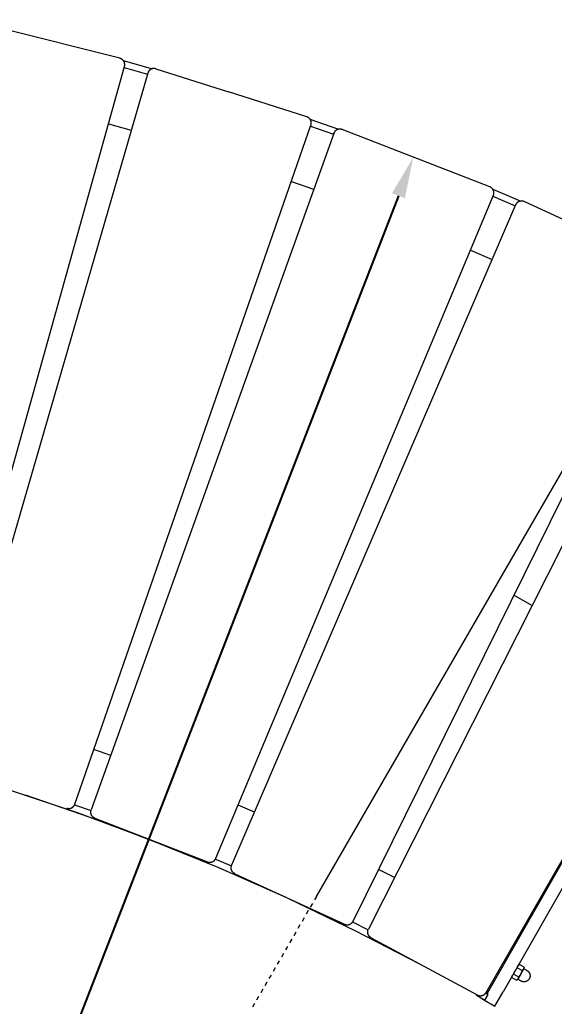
# Model space of a CAD drawing. Header units: inches. Extents: x -6 to 195, y -3 to 126.
# Drawn here: x 60.83 to 73.78, y 47.55 to 71.44 of the extents above; entities that cross this region are included whole.
import ezdxf

# ---------------------------------------------------------------- set-up
doc = ezdxf.new("R2010")
doc.units = ezdxf.units.IN
doc.linetypes.add('HIDDEN', pattern=[1.905, 1.27, -0.635])
for name, color, linetype, lineweight in [('ZANO_R', 7, 'Continuous', 0), ('ZANO_R_przerywana', 250, 'HIDDEN', 0), ('ZANO_W', 1, 'Continuous', 0)]:
    doc.layers.add(name, color=color, linetype=linetype, lineweight=lineweight)
doc.styles.get("Standard").update_dxf_attribs({"font": 'arial.ttf'})
doc.dimstyles.new('amerykanie', dxfattribs={"dimtxt": 50, "dimasz": 50, "dimexe": 0.5, "dimexo": 0.5, "dimgap": 1, "dimtad": 1, "dimdec": 0, "dimzin": 0, "dimlunit": 5, "dimtxsty": 'Standard', "dimcen": 0.09, "dimclrd": 1, "dimclre": 1, "dimclrt": 1, "dimazin": 0, "dimtfac": 1, "dimtdec": 0, "dimtmove": 0, "dimatfit": 3, "dimfxl": 1, "dimtzin": 0, "dimarcsym": 1})

# ---------------------------------------------------------------- blocks, each defined once
blk = doc.blocks.new('*D380')
at = {"layer": 'ZANO_W', "color": 1, "lineweight": -2}
for p, q in [((11.478, 46.56), (14.337, 41.605)), ((73.856, 46.547), (70.995, 41.593))]:
    blk.add_line(p, q, dxfattribs=at)
blk.add_arc((42.655, -7.468), 57.158, 60.9899, 118.985, dxfattribs=at)
at = {"layer": 'ZANO_W', "color": 1}
for points in [[(14.876, 42.676), (15.04, 42.386), (14.087, 42.039)], [(70.293, 42.374), (70.457, 42.664), (71.245, 42.026)]]:
    blk.add_solid(points, dxfattribs=at)
at = {"layer": 'ZANO_W', "color": 1, "insert": (42.668, 51.03), "char_height": 1.625, "attachment_point": 5, "rotation": 359.9875}
blk.add_mtext("60%%d0'", dxfattribs=at)
blk = doc.blocks.new('*D395')
at = {"layer": 'ZANO_W', "color": 1, "lineweight": -2}
blk.add_line((70.002, 67.183), (56.871, 33.363), dxfattribs=at)
at = {"layer": 'ZANO_W', "color": 1}
blk.add_solid([(70.157, 67.123), (69.846, 67.243), (70.364, 68.115)], dxfattribs=at)
at = {"layer": 'ZANO_W', "color": 1, "insert": (57.419, 38.477), "char_height": 1.625, "attachment_point": 5, "rotation": 68.7808}
blk.add_mtext('R76 9/16', dxfattribs=at)

msp = doc.modelspace()

# ---------------------------------------------------------------- linework, layer by layer
at = {"layer": 'ZANO_R'}
for p, q in [((63.25646, 70.50991), (59.53926, 71.44447)), ((63.26165, 70.50851), (63.25646, 70.50991)), ((63.26679, 70.50694), (63.26165, 70.50851)), ((63.27188, 70.50518), (63.26679, 70.50694)), ((63.2769, 70.50326), (63.27188, 70.50518)), ((63.28185, 70.50117), (63.2769, 70.50326)), ((63.28673, 70.4989), (63.28185, 70.50117)), ((63.29153, 70.49648), (63.28673, 70.4989)), ((63.29624, 70.49389), (63.29153, 70.49648)), ((63.30086, 70.49114), (63.29624, 70.49389)), ((63.30539, 70.48823), (63.30086, 70.49114)), ((63.30981, 70.48518), (63.30539, 70.48823)), ((58.68483, 53.54953), (63.36973, 70.3148)), ((63.31413, 70.48197), (63.30981, 70.48518)), ((63.31833, 70.47862), (63.31413, 70.48197)), ((63.32242, 70.47512), (63.31833, 70.47862)), ((63.32639, 70.47149), (63.32242, 70.47512)), ((63.33022, 70.46773), (63.32639, 70.47149)), ((63.33393, 70.46383), (63.33022, 70.46773)), ((63.33751, 70.45981), (63.33393, 70.46383)), ((63.33689, 70.46053), (64.04335, 70.25869)), ((63.33689, 70.46053), (64.04335, 70.25869)), ((63.34094, 70.45568), (63.33751, 70.45981)), ((63.34423, 70.45142), (63.34094, 70.45568)), ((63.34738, 70.44706), (63.34423, 70.45142)), ((63.35037, 70.44259), (63.34738, 70.44706)), ((63.35321, 70.43803), (63.35037, 70.44259)), ((63.35589, 70.43337), (63.35321, 70.43803)), ((63.35841, 70.42862), (63.35589, 70.43337)), ((63.36077, 70.42378), (63.35841, 70.42862)), ((63.36296, 70.41887), (63.36077, 70.42378)), ((63.36272, 70.28969), (63.92553, 70.12891)), ((63.36272, 70.28969), (63.92555, 70.12891)), ((63.36498, 70.41389), (63.36296, 70.41887)), ((63.36683, 70.40884), (63.36498, 70.41389)), ((63.36851, 70.40373), (63.36683, 70.40884)), ((63.37001, 70.39857), (63.36851, 70.40373)), ((63.36973, 70.3148), (63.37079, 70.31879)), ((63.37133, 70.39336), (63.37001, 70.39857)), ((63.37079, 70.31879), (63.37201, 70.32402)), ((63.37248, 70.3881), (63.37133, 70.39336)), ((63.37201, 70.32402), (63.37305, 70.3293)), ((63.37344, 70.38281), (63.37248, 70.3881)), ((63.37305, 70.3293), (63.37392, 70.33461)), ((63.37423, 70.37749), (63.37344, 70.38281)), ((63.37392, 70.33461), (63.3746, 70.33994)), ((63.37483, 70.37215), (63.37423, 70.37749)), ((63.3746, 70.33994), (63.37509, 70.34529)), ((63.37525, 70.36679), (63.37483, 70.37215)), ((63.37509, 70.34529), (63.37541, 70.35066)), ((63.37549, 70.36142), (63.37525, 70.36679)), ((63.37541, 70.35066), (63.37554, 70.35604)), ((63.37554, 70.35604), (63.37549, 70.36142)), ((64.01543, 70.24854), (64.01061, 70.24615)), ((64.02033, 70.25076), (64.01543, 70.24854)), ((64.02529, 70.25282), (64.02033, 70.25076)), ((64.03033, 70.2547), (64.02529, 70.25282)), ((64.03543, 70.25641), (64.03033, 70.2547)), ((64.04058, 70.25794), (64.03543, 70.25641)), ((64.04579, 70.2593), (64.04058, 70.25794)), ((64.05103, 70.26048), (64.04579, 70.2593)), ((64.05632, 70.26148), (64.05103, 70.26048)), ((64.06163, 70.26229), (64.05632, 70.26148)), ((64.06697, 70.26293), (64.06163, 70.26229)), ((64.07233, 70.26338), (64.06697, 70.26293)), ((64.0777, 70.26365), (64.07233, 70.26338)), ((64.08308, 70.26374), (64.0777, 70.26365)), ((64.08845, 70.26364), (64.08308, 70.26374)), ((64.09382, 70.26336), (64.08845, 70.26364)), ((64.09918, 70.2629), (64.09382, 70.26336)), ((64.10452, 70.26225), (64.09918, 70.2629)), ((64.10983, 70.26143), (64.10452, 70.26225)), ((64.11511, 70.26042), (64.10983, 70.26143)), ((64.12036, 70.25923), (64.11511, 70.26042)), ((64.12556, 70.25786), (64.12036, 70.25923)), ((64.13071, 70.25632), (64.12556, 70.25786)), ((64.13071, 70.25632), (65.88609, 69.69737)), ((63.93167, 70.1501), (59.08605, 53.43057)), ((63.93167, 70.1501), (63.93287, 70.15404)), ((63.93459, 70.15914), (63.93287, 70.15404)), ((63.93648, 70.16417), (63.93459, 70.15914)), ((63.93855, 70.16914), (63.93648, 70.16417)), ((63.94078, 70.17403), (63.93855, 70.16914)), ((63.94317, 70.17884), (63.94078, 70.17403)), ((63.94573, 70.18357), (63.94317, 70.17884)), ((63.94845, 70.18821), (63.94573, 70.18357)), ((63.95133, 70.19275), (63.94845, 70.18821)), ((63.95436, 70.1972), (63.95133, 70.19275)), ((63.95754, 70.20153), (63.95436, 70.1972)), ((63.96086, 70.20576), (63.95754, 70.20153)), ((63.96433, 70.20987), (63.96086, 70.20576)), ((63.96794, 70.21386), (63.96433, 70.20987)), ((63.97168, 70.21772), (63.96794, 70.21386)), ((63.97555, 70.22145), (63.97168, 70.21772)), ((63.97954, 70.22505), (63.97555, 70.22145)), ((63.98366, 70.22851), (63.97954, 70.22505)), ((63.98789, 70.23183), (63.98366, 70.22851)), ((63.99223, 70.235), (63.98789, 70.23183)), ((63.99668, 70.23802), (63.99223, 70.235)), ((64.00123, 70.24089), (63.99668, 70.23802)), ((64.00588, 70.2436), (64.00123, 70.24089)), ((64.01061, 70.24615), (64.00588, 70.2436)), ((67.78291, 69.09338), (65.88609, 69.69737)), ((67.788, 69.09166), (67.78291, 69.09338)), ((67.79304, 69.08977), (67.788, 69.09166)), ((67.798, 69.08771), (67.79304, 69.08977)), ((67.8029, 69.08548), (67.798, 69.08771)), ((67.80771, 69.08308), (67.8029, 69.08548)), ((67.81244, 69.08052), (67.80771, 69.08308)), ((67.81708, 69.0778), (67.81244, 69.08052)), ((67.82162, 69.07493), (67.81708, 69.0778)), ((67.82606, 69.0719), (67.82162, 69.07493)), ((67.8304, 69.06872), (67.82606, 69.0719)), ((67.83463, 69.06539), (67.8304, 69.06872)), ((67.83874, 69.06192), (67.83463, 69.06539)), ((67.84272, 69.05832), (67.83874, 69.06192)), ((67.84659, 69.05458), (67.84272, 69.05832)), ((67.85032, 69.05071), (67.84659, 69.05458)), ((62.16987, 52.44862), (67.88388, 68.89163)), ((62.98127, 68.92466), (63.531, 68.76761)), ((67.85392, 69.04671), (67.85032, 69.05071)), ((67.85738, 69.0426), (67.85392, 69.04671)), ((67.8607, 69.03836), (67.85738, 69.0426)), ((67.86024, 69.03908), (68.55261, 68.79396)), ((67.86024, 69.03908), (68.55262, 68.79396)), ((67.86387, 69.03402), (67.8607, 69.03836)), ((67.86689, 69.02957), (67.86387, 69.03402)), ((67.86976, 69.02502), (67.86689, 69.02957)), ((67.87247, 69.02038), (67.86976, 69.02502)), ((67.87502, 69.01565), (67.87247, 69.02038)), ((67.87741, 69.01083), (67.87502, 69.01565)), ((67.87532, 68.86701), (68.42711, 68.67169)), ((67.87532, 68.86701), (68.42711, 68.67169)), ((67.87963, 69.00593), (67.87741, 69.01083)), ((67.88168, 69.00096), (67.87963, 69.00593)), ((67.88356, 68.99592), (67.88168, 69.00096)), ((67.88527, 68.99083), (67.88356, 68.99592)), ((67.88388, 68.89163), (67.88518, 68.89555)), ((67.88518, 68.89555), (67.88673, 68.9007)), ((67.88681, 68.98567), (67.88527, 68.99083)), ((67.88673, 68.9007), (67.88809, 68.9059)), ((67.88816, 68.98047), (67.88681, 68.98567)), ((67.88809, 68.9059), (67.88928, 68.91114)), ((67.88934, 68.97522), (67.88816, 68.98047)), ((67.88928, 68.91114), (67.89029, 68.91642)), ((67.89034, 68.96994), (67.88934, 68.97522)), ((67.89029, 68.91642), (67.89112, 68.92174)), ((67.89116, 68.96462), (67.89034, 68.96994)), ((67.89112, 68.92174), (67.89177, 68.92707)), ((67.8918, 68.95928), (67.89116, 68.96462)), ((67.89177, 68.92707), (67.89223, 68.93243)), ((67.89225, 68.95393), (67.8918, 68.95928)), ((67.89223, 68.93243), (67.89251, 68.9378)), ((67.89252, 68.94856), (67.89225, 68.95393)), ((67.89251, 68.9378), (67.89261, 68.94318)), ((67.89261, 68.94318), (67.89252, 68.94856)), ((68.43455, 68.69245), (62.56296, 52.30504)), ((68.43455, 68.69245), (68.43599, 68.69631)), ((68.43802, 68.70129), (68.43599, 68.69631)), ((68.44022, 68.7062), (68.43802, 68.70129)), ((68.44258, 68.71103), (68.44022, 68.7062)), ((68.44511, 68.71577), (68.44258, 68.71103)), ((68.4478, 68.72043), (68.44511, 68.71577)), ((68.45065, 68.72499), (68.4478, 68.72043)), ((68.45365, 68.72945), (68.45065, 68.72499)), ((68.4568, 68.73381), (68.45365, 68.72945)), ((68.4601, 68.73806), (68.4568, 68.73381)), ((68.46355, 68.74219), (68.4601, 68.73806)), ((68.46713, 68.7462), (68.46355, 68.74219)), ((68.47084, 68.75009), (68.46713, 68.7462)), ((68.47469, 68.75384), (68.47084, 68.75009)), ((68.47866, 68.75747), (68.47469, 68.75384)), ((68.48276, 68.76095), (68.47866, 68.75747)), ((68.48697, 68.7643), (68.48276, 68.76095)), ((68.49129, 68.7675), (68.48697, 68.7643)), ((68.49572, 68.77055), (68.49129, 68.7675)), ((68.50025, 68.77344), (68.49572, 68.77055)), ((68.50488, 68.77618), (68.50025, 68.77344)), ((68.50959, 68.77876), (68.50488, 68.77618)), ((68.5144, 68.78118), (68.50959, 68.77876)), ((68.51928, 68.78343), (68.5144, 68.78118)), ((68.52424, 68.78552), (68.51928, 68.78343)), ((68.52926, 68.78743), (68.52424, 68.78552)), ((68.53435, 68.78917), (68.52926, 68.78743)), ((68.53949, 68.79074), (68.53435, 68.78917)), ((68.54469, 68.79213), (68.53949, 68.79074)), ((68.54993, 68.79334), (68.54469, 68.79213)), ((68.5552, 68.79438), (68.54993, 68.79334)), ((68.56051, 68.79523), (68.5552, 68.79438)), ((68.56585, 68.7959), (68.56051, 68.79523)), ((68.5712, 68.79639), (68.56585, 68.7959)), ((68.57657, 68.79669), (68.5712, 68.79639)), ((68.58195, 68.79681), (68.57657, 68.79669)), ((68.58732, 68.79675), (68.58195, 68.79681)), ((68.5927, 68.7965), (68.58732, 68.79675)), ((68.59806, 68.79607), (68.5927, 68.7965)), ((68.6034, 68.79546), (68.59806, 68.79607)), ((68.60872, 68.79467), (68.6034, 68.79546)), ((68.61401, 68.79369), (68.60872, 68.79467)), ((68.61926, 68.79253), (68.61401, 68.79369)), ((68.62447, 68.7912), (68.61926, 68.79253)), ((68.62963, 68.78969), (68.62447, 68.7912)), ((68.63473, 68.788), (68.62963, 68.78969)), ((68.63978, 68.78614), (68.63473, 68.788)), ((72.21296, 67.3993), (68.63978, 68.78614)), ((67.41009, 67.52821), (67.94904, 67.33742)), ((72.21794, 67.39727), (72.21296, 67.3993)), ((72.22285, 67.39507), (72.21794, 67.39727)), ((72.22767, 67.3927), (72.22285, 67.39507)), ((72.23242, 67.39017), (72.22767, 67.3927)), ((72.23708, 67.38748), (72.23242, 67.39017)), ((72.24164, 67.38463), (72.23708, 67.38748)), ((72.2461, 67.38163), (72.24164, 67.38463)), ((72.25046, 67.37848), (72.2461, 67.38163)), ((65.58006, 51.13403), (72.30125, 67.19168)), ((72.2547, 67.37518), (72.25046, 67.37848)), ((72.25883, 67.37174), (72.2547, 67.37518)), ((72.26284, 67.36816), (72.25883, 67.37174)), ((72.26673, 67.36444), (72.26284, 67.36816)), ((72.27049, 67.3606), (72.26673, 67.36444)), ((72.27411, 67.35662), (72.27049, 67.3606)), ((72.2776, 67.35253), (72.27411, 67.35662)), ((72.28094, 67.34832), (72.2776, 67.35253)), ((72.28414, 67.344), (72.28094, 67.34832)), ((72.28719, 67.33957), (72.28414, 67.344)), ((72.28676, 67.34032), (72.96256, 67.05283)), ((72.28676, 67.34032), (72.96258, 67.05282)), ((72.29009, 67.33504), (72.28719, 67.33957)), ((72.29283, 67.33041), (72.29009, 67.33504)), ((72.29119, 67.16763), (72.82981, 66.93852)), ((72.29121, 67.16762), (72.82983, 66.93851)), ((72.29541, 67.32569), (72.29283, 67.33041)), ((72.29783, 67.32089), (72.29541, 67.32569)), ((72.30008, 67.31601), (72.29783, 67.32089)), ((72.30217, 67.31105), (72.30008, 67.31601)), ((72.30125, 67.19168), (72.30279, 67.19551)), ((72.30408, 67.30602), (72.30217, 67.31105)), ((72.30279, 67.19551), (72.30465, 67.20055)), ((72.30582, 67.30094), (72.30408, 67.30602)), ((72.30465, 67.20055), (72.30633, 67.20566)), ((72.30739, 67.29579), (72.30582, 67.30094)), ((72.30633, 67.20566), (72.30785, 67.21082)), ((72.30878, 67.2906), (72.30739, 67.29579)), ((72.30785, 67.21082), (72.30918, 67.21603)), ((72.30999, 67.28536), (72.30878, 67.2906)), ((72.30918, 67.21603), (72.31034, 67.22128)), ((72.31102, 67.28008), (72.30999, 67.28536)), ((72.31034, 67.22128), (72.31131, 67.22657)), ((72.31187, 67.27477), (72.31102, 67.28008)), ((72.31131, 67.22657), (72.31211, 67.23189)), ((72.31254, 67.26944), (72.31187, 67.27477)), ((72.31211, 67.23189), (72.31272, 67.23723)), ((72.31303, 67.26408), (72.31254, 67.26944)), ((72.31272, 67.23723), (72.31315, 67.24259)), ((72.31334, 67.25871), (72.31303, 67.26408)), ((72.31315, 67.24259), (72.31339, 67.24796)), ((72.31346, 67.25334), (72.31334, 67.25871)), ((72.31339, 67.24796), (72.31346, 67.25334)), ((72.83852, 66.95879), (65.9635, 50.96639)), ((72.83852, 66.95879), (72.8402, 66.96255)), ((72.84253, 66.96739), (72.8402, 66.96255)), ((72.84503, 66.97216), (72.84253, 66.96739)), ((72.84769, 66.97683), (72.84503, 66.97216)), ((72.85051, 66.98141), (72.84769, 66.97683)), ((72.85349, 66.98589), (72.85051, 66.98141)), ((72.85661, 66.99027), (72.85349, 66.98589)), ((72.85988, 66.99453), (72.85661, 66.99027)), ((72.8633, 66.99869), (72.85988, 66.99453)), ((72.86685, 67.00272), (72.8633, 66.99869)), ((72.87055, 67.00663), (72.86685, 67.00272)), ((72.87437, 67.01041), (72.87055, 67.00663)), ((72.87832, 67.01406), (72.87437, 67.01041)), ((72.88239, 67.01757), (72.87832, 67.01406)), ((72.88658, 67.02095), (72.88239, 67.01757)), ((72.89088, 67.02417), (72.88658, 67.02095)), ((72.89529, 67.02725), (72.89088, 67.02417)), ((72.8998, 67.03017), (72.89529, 67.02725)), ((72.90441, 67.03294), (72.8998, 67.03017)), ((72.90911, 67.03555), (72.90441, 67.03294)), ((72.9139, 67.038), (72.90911, 67.03555)), ((72.91877, 67.04029), (72.9139, 67.038)), ((72.92371, 67.0424), (72.91877, 67.04029)), ((72.92873, 67.04435), (72.92371, 67.0424)), ((72.9338, 67.04612), (72.92873, 67.04435)), ((72.93894, 67.04772), (72.9338, 67.04612)), ((72.94412, 67.04914), (72.93894, 67.04772)), ((72.94935, 67.05039), (72.94412, 67.04914)), ((72.95462, 67.05146), (72.94935, 67.05039)), ((72.95993, 67.05234), (72.95462, 67.05146)), ((72.96526, 67.05304), (72.95993, 67.05234)), ((72.97061, 67.05357), (72.96526, 67.05304)), ((72.97598, 67.0539), (72.97061, 67.05357)), ((72.98135, 67.05406), (72.97598, 67.0539)), ((72.98673, 67.05403), (72.98135, 67.05406)), ((72.9921, 67.05382), (72.98673, 67.05403)), ((72.99746, 67.05342), (72.9921, 67.05382)), ((73.00281, 67.05284), (72.99746, 67.05342)), ((73.00813, 67.05208), (73.00281, 67.05284)), ((73.01343, 67.05114), (73.00813, 67.05208)), ((73.01869, 67.05002), (73.01343, 67.05114)), ((73.02391, 67.04872), (73.01869, 67.05002)), ((73.02908, 67.04724), (73.02391, 67.04872)), ((73.03419, 67.04559), (73.02908, 67.04724)), ((73.03925, 67.04376), (73.03419, 67.04559)), ((73.04424, 67.04176), (73.03925, 67.04376)), ((73.04916, 67.03959), (73.04424, 67.04176)), ((76.52961, 65.43416), (73.04916, 67.03959)), ((71.74394, 65.86021), (72.27005, 65.63642)), ((68.01762, 50.21324), (76.90172, 65.5932)), ((68.9023, 49.61081), (76.60488, 65.22147)), ((77.1267, 64.95575), (69.27463, 49.41974)), ((72.12385, 47.88479), (80.77825, 62.98856)), ((72.26168, 48.05546), (80.65575, 62.757)), ((80.92927, 62.60083), (72.5352, 47.89929)), ((73.23592, 57.2575), (72.79965, 57.5095)), ((63.0356, 53.62416), (62.62849, 53.76838)), ((60.5272, 52.81073), (62.24826, 52.23275)), ((60.96302, 52.66995), (62.73785, 52.05745)), ((61.97334, 52.35026), (61.97851, 52.34871)), ((61.97851, 52.34871), (61.98374, 52.34733)), ((61.98374, 52.34733), (61.98901, 52.34614)), ((61.98901, 52.34614), (61.99432, 52.34513)), ((61.99432, 52.34513), (61.99966, 52.3443)), ((61.99966, 52.3443), (62.00503, 52.34366)), ((62.00503, 52.34366), (62.01042, 52.3432)), ((62.01042, 52.3432), (62.01581, 52.34292)), ((62.01581, 52.34292), (62.02122, 52.34283)), ((62.02122, 52.34283), (62.02662, 52.34293)), ((62.02662, 52.34293), (62.03202, 52.34321)), ((62.03202, 52.34321), (62.03741, 52.34368)), ((62.03741, 52.34368), (62.04277, 52.34433)), ((62.04277, 52.34433), (62.04811, 52.34516)), ((62.04811, 52.34516), (62.05342, 52.34618)), ((62.05342, 52.34618), (62.05869, 52.34738)), ((62.05869, 52.34738), (62.06392, 52.34876)), ((62.06392, 52.34876), (62.06909, 52.35032)), ((62.06909, 52.35032), (62.07421, 52.35205)), ((62.07421, 52.35205), (62.07927, 52.35396)), ((62.07927, 52.35396), (62.08426, 52.35605)), ((62.08426, 52.35605), (62.08917, 52.3583)), ((62.08917, 52.3583), (62.09401, 52.36072)), ((62.09401, 52.36072), (62.09875, 52.3633)), ((62.09875, 52.3633), (62.10341, 52.36605)), ((62.10341, 52.36605), (62.10797, 52.36895)), ((62.10797, 52.36895), (62.11243, 52.37201)), ((62.11243, 52.37201), (62.11677, 52.37522)), ((62.11677, 52.37522), (62.12101, 52.37857)), ((62.12101, 52.37857), (62.12513, 52.38207)), ((62.12513, 52.38207), (62.12913, 52.38571)), ((62.12913, 52.38571), (62.133, 52.38949)), ((62.133, 52.38949), (62.13673, 52.39339)), ((62.13673, 52.39339), (62.14034, 52.39742)), ((62.14034, 52.39742), (62.1438, 52.40157)), ((62.1438, 52.40157), (62.14711, 52.40584)), ((62.14711, 52.40584), (62.15028, 52.41022)), ((62.15028, 52.41022), (62.1533, 52.41471)), ((62.1533, 52.41471), (62.15616, 52.41929)), ((62.15616, 52.41929), (62.15886, 52.42398)), ((62.15886, 52.42398), (62.1614, 52.42875)), ((62.1614, 52.42875), (62.16377, 52.4336)), ((62.16201, 52.43002), (62.55831, 52.28962)), ((62.16201, 52.43002), (62.55831, 52.28962)), ((62.16377, 52.4336), (62.16597, 52.43854)), ((62.16597, 52.43854), (62.16801, 52.44355)), ((62.16801, 52.44355), (62.16987, 52.44862)), ((66.51691, 52.25371), (66.11952, 52.42286)), ((62.24826, 52.23275), (63.95066, 51.60194)), ((62.55373, 52.25213), (62.55383, 52.25754)), ((62.55382, 52.24673), (62.55373, 52.25213)), ((62.55409, 52.24132), (62.55382, 52.24673)), ((62.55383, 52.25754), (62.55412, 52.26294)), ((62.55454, 52.23594), (62.55409, 52.24132)), ((62.55412, 52.26294), (62.55459, 52.26833)), ((62.55519, 52.23057), (62.55454, 52.23594)), ((62.55459, 52.26833), (62.55524, 52.27369)), ((62.55601, 52.22522), (62.55519, 52.23057)), ((62.55524, 52.27369), (62.55608, 52.27904)), ((62.55702, 52.21991), (62.55601, 52.22522)), ((62.55608, 52.27904), (62.5571, 52.28435)), ((62.55821, 52.21464), (62.55702, 52.21991)), ((62.5571, 52.28435), (62.55831, 52.28962)), ((62.55958, 52.2094), (62.55821, 52.21464)), ((62.56113, 52.20422), (62.55958, 52.2094)), ((62.56286, 52.1991), (62.56113, 52.20422)), ((62.56476, 52.19404), (62.56286, 52.1991)), ((62.56683, 52.18904), (62.56476, 52.19404)), ((62.56907, 52.18412), (62.56683, 52.18904)), ((62.57149, 52.17928), (62.56907, 52.18412)), ((62.57406, 52.17453), (62.57149, 52.17928)), ((62.5768, 52.16987), (62.57406, 52.17453)), ((62.5797, 52.1653), (62.5768, 52.16987)), ((62.58275, 52.16084), (62.5797, 52.1653)), ((62.58595, 52.15648), (62.58275, 52.16084)), ((62.5893, 52.15223), (62.58595, 52.15648)), ((62.5928, 52.14811), (62.5893, 52.15223)), ((62.59643, 52.1441), (62.5928, 52.14811)), ((62.6002, 52.14023), (62.59643, 52.1441)), ((62.6041, 52.13648), (62.6002, 52.14023)), ((62.60813, 52.13287), (62.6041, 52.13648)), ((62.61228, 52.1294), (62.60813, 52.13287)), ((62.61654, 52.12608), (62.61228, 52.1294)), ((62.62092, 52.1229), (62.61654, 52.12608)), ((62.6254, 52.11988), (62.62092, 52.1229)), ((62.62998, 52.11701), (62.6254, 52.11988)), ((62.63466, 52.1143), (62.62998, 52.11701)), ((62.63943, 52.11175), (62.63466, 52.1143)), ((62.64429, 52.10937), (62.63943, 52.11175)), ((62.64922, 52.10716), (62.64429, 52.10937)), ((62.65423, 52.10512), (62.64922, 52.10716)), ((62.65423, 52.10512), (65.37781, 51.04802)), ((62.73785, 52.05745), (64.49223, 51.38861)), ((63.95066, 51.60194), (65.63278, 50.91888)), ((65.57788, 51.12908), (65.58006, 51.13403)), ((65.37781, 51.04802), (65.38288, 51.04616)), ((65.38288, 51.04616), (65.38801, 51.04446)), ((65.38801, 51.04446), (65.3932, 51.04295)), ((65.3932, 51.04295), (65.39844, 51.04161)), ((65.39844, 51.04161), (65.40372, 51.04045)), ((65.40372, 51.04045), (65.40903, 51.03947)), ((65.40903, 51.03947), (65.41438, 51.03868)), ((65.41438, 51.03868), (65.41975, 51.03807)), ((65.41975, 51.03807), (65.42514, 51.03765)), ((65.42514, 51.03765), (65.43054, 51.03741)), ((65.43054, 51.03741), (65.43594, 51.03736)), ((65.43594, 51.03736), (65.44135, 51.03749)), ((65.44135, 51.03749), (65.44674, 51.03781)), ((65.44674, 51.03781), (65.45213, 51.03831)), ((65.45213, 51.03831), (65.45749, 51.039)), ((65.45749, 51.039), (65.46282, 51.03987)), ((65.46282, 51.03987), (65.46812, 51.04092)), ((65.46812, 51.04092), (65.47339, 51.04216)), ((65.47339, 51.04216), (65.4786, 51.04357)), ((65.4786, 51.04357), (65.48377, 51.04517)), ((65.48377, 51.04517), (65.48888, 51.04693)), ((65.48888, 51.04693), (65.49392, 51.04888)), ((65.49392, 51.04888), (65.49889, 51.05099)), ((65.49889, 51.05099), (65.50379, 51.05328)), ((65.50379, 51.05328), (65.50861, 51.05573)), ((65.50861, 51.05573), (65.51334, 51.05834)), ((65.51334, 51.05834), (65.51798, 51.06112)), ((65.51798, 51.06112), (65.52252, 51.06405)), ((65.52252, 51.06405), (65.52695, 51.06714)), ((65.52695, 51.06714), (65.53128, 51.07038)), ((65.53128, 51.07038), (65.5355, 51.07376)), ((65.5355, 51.07376), (65.53959, 51.07729)), ((65.53959, 51.07729), (65.54356, 51.08096)), ((65.54356, 51.08096), (65.54741, 51.08476)), ((65.54741, 51.08476), (65.55112, 51.08869)), ((65.55112, 51.08869), (65.55469, 51.09274)), ((65.55469, 51.09274), (65.55813, 51.09692)), ((65.55813, 51.09692), (65.56141, 51.10121)), ((65.56141, 51.10121), (65.56455, 51.10561)), ((65.56455, 51.10561), (65.56754, 51.11011)), ((65.56754, 51.11011), (65.57037, 51.11472)), ((65.57037, 51.11472), (65.57304, 51.11942)), ((65.57108, 51.11595), (65.95796, 50.95125)), ((65.57304, 51.11942), (65.57554, 51.12421)), ((65.57554, 51.12421), (65.57788, 51.12908)), ((65.63278, 50.91888), (67.29302, 50.18423)), ((65.64702, 50.91284), (67.24332, 50.20712)), ((65.70855, 51.0578), (65.9387, 50.95953)), ((65.9507, 50.90327), (65.95076, 50.90867)), ((65.95083, 50.89786), (65.9507, 50.90327)), ((65.95076, 50.90867), (65.95101, 50.91407)), ((65.95114, 50.89247), (65.95083, 50.89786)), ((65.95101, 50.91407), (65.95144, 50.91946)), ((65.95144, 50.91946), (65.95206, 50.92483)), ((65.95206, 50.92483), (65.95286, 50.93017)), ((65.95286, 50.93017), (65.95384, 50.93549)), ((65.95384, 50.93549), (65.955, 50.94077)), ((65.955, 50.94077), (65.95635, 50.946)), ((65.95635, 50.946), (65.95787, 50.95119)), ((65.95787, 50.95119), (65.95958, 50.95632)), ((65.95958, 50.95632), (65.96145, 50.96139)), ((65.96145, 50.96139), (65.9635, 50.96639)), ((65.95163, 50.88708), (65.95114, 50.89247)), ((65.95231, 50.88172), (65.95163, 50.88708)), ((65.95317, 50.87639), (65.95231, 50.88172)), ((65.95422, 50.87108), (65.95317, 50.87639)), ((65.95545, 50.86582), (65.95422, 50.87108)), ((65.95685, 50.8606), (65.95545, 50.86582)), ((65.95844, 50.85543), (65.95685, 50.8606)), ((65.9602, 50.85032), (65.95844, 50.85543)), ((65.96214, 50.84528), (65.9602, 50.85032)), ((65.96424, 50.8403), (65.96214, 50.84528)), ((65.96652, 50.8354), (65.96424, 50.8403)), ((65.96897, 50.83058), (65.96652, 50.8354)), ((65.97157, 50.82584), (65.96897, 50.83058)), ((65.97434, 50.8212), (65.97157, 50.82584)), ((65.97727, 50.81666), (65.97434, 50.8212)), ((65.98035, 50.81221), (65.97727, 50.81666)), ((65.98358, 50.80788), (65.98035, 50.81221)), ((65.98696, 50.80366), (65.98358, 50.80788)), ((65.99048, 50.79956), (65.98696, 50.80366)), ((65.99414, 50.79558), (65.99048, 50.79956)), ((65.99794, 50.79174), (65.99414, 50.79558)), ((66.00186, 50.78802), (65.99794, 50.79174)), ((66.00591, 50.78444), (66.00186, 50.78802)), ((66.01008, 50.781), (66.00591, 50.78444)), ((66.01437, 50.77771), (66.01008, 50.781)), ((66.01876, 50.77456), (66.01437, 50.77771)), ((66.02327, 50.77157), (66.01876, 50.77456)), ((66.02787, 50.76873), (66.02327, 50.77157)), ((66.03256, 50.76606), (66.02787, 50.76873)), ((66.03735, 50.76354), (66.03256, 50.76606)), ((66.04222, 50.76119), (66.03735, 50.76354)), ((66.04222, 50.76119), (68.69511, 49.53749)), ((69.90668, 50.67032), (69.52053, 50.86376)), ((67.24334, 50.20715), (67.34179, 50.16174)), ((67.29302, 50.18423), (67.85037, 49.92371)), ((67.34178, 50.16172), (68.94756, 49.38983)), ((67.91974, 49.89078), (68.368, 49.67534)), ((68.69511, 49.53749), (68.70006, 49.53531)), ((68.70006, 49.53531), (68.70508, 49.5333)), ((68.70508, 49.5333), (68.71016, 49.53147)), ((68.71016, 49.53147), (68.71531, 49.52981)), ((68.71531, 49.52981), (68.7205, 49.52832)), ((68.7205, 49.52832), (68.72575, 49.52702)), ((68.72575, 49.52702), (68.73104, 49.5259)), ((68.73104, 49.5259), (68.73636, 49.52496)), ((68.73636, 49.52496), (68.74171, 49.5242)), ((68.74171, 49.5242), (68.74709, 49.52363)), ((68.74709, 49.52363), (68.75248, 49.52324)), ((68.75248, 49.52324), (68.75788, 49.52304)), ((68.75788, 49.52304), (68.76329, 49.52302)), ((68.76329, 49.52302), (68.76869, 49.52319)), ((68.76869, 49.52319), (68.77408, 49.52355)), ((68.77408, 49.52355), (68.77946, 49.52408)), ((68.77946, 49.52408), (68.78482, 49.52481)), ((68.78482, 49.52481), (68.79015, 49.52571)), ((68.79015, 49.52571), (68.79544, 49.5268)), ((68.79544, 49.5268), (68.80069, 49.52807)), ((68.80069, 49.52807), (68.8059, 49.52952)), ((68.8059, 49.52952), (68.81106, 49.53115)), ((68.81106, 49.53115), (68.81615, 49.53295)), ((68.81615, 49.53295), (68.82118, 49.53493)), ((68.82118, 49.53493), (68.82614, 49.53708)), ((68.82614, 49.53708), (68.83102, 49.5394)), ((68.83102, 49.5394), (68.83583, 49.54188)), ((68.83583, 49.54188), (68.84054, 49.54453)), ((68.84054, 49.54453), (68.84516, 49.54733)), ((68.84516, 49.54733), (68.84968, 49.5503)), ((68.84968, 49.5503), (68.85409, 49.55341)), ((68.85409, 49.55341), (68.8584, 49.55668)), ((68.8584, 49.55668), (68.86259, 49.56009)), ((68.86259, 49.56009), (68.86666, 49.56365)), ((68.86666, 49.56365), (68.87061, 49.56734)), ((68.87061, 49.56734), (68.87443, 49.57117)), ((68.87443, 49.57117), (68.87811, 49.57512)), ((68.87811, 49.57512), (68.88166, 49.5792)), ((68.88166, 49.5792), (68.88507, 49.5834)), ((68.88507, 49.5834), (68.88832, 49.58771)), ((68.88832, 49.58771), (68.89143, 49.59213)), ((68.89143, 49.59213), (68.89439, 49.59666)), ((68.89222, 49.59331), (69.2681, 49.40501)), ((68.89439, 49.59666), (68.89719, 49.60128)), ((68.89719, 49.60128), (68.89983, 49.606)), ((68.89983, 49.606), (68.9023, 49.61081)), ((68.94756, 49.38983), (70.52923, 48.56965)), ((69.25771, 49.34673), (69.25773, 49.35213)), ((69.25787, 49.34133), (69.25771, 49.34673)), ((69.25773, 49.35213), (69.25794, 49.35753)), ((69.25822, 49.33593), (69.25787, 49.34133)), ((69.25789, 49.23368), (70.46492, 48.60419)), ((69.25794, 49.35753), (69.25834, 49.36293)), ((69.25875, 49.33055), (69.25822, 49.33593)), ((69.25834, 49.36293), (69.25892, 49.3683)), ((69.25946, 49.32519), (69.25875, 49.33055)), ((69.25892, 49.3683), (69.25968, 49.37365)), ((69.26036, 49.31986), (69.25946, 49.32519)), ((69.25968, 49.37365), (69.26063, 49.37897)), ((69.26144, 49.31457), (69.26036, 49.31986)), ((69.26063, 49.37897), (69.26176, 49.38426)), ((69.2627, 49.30931), (69.26144, 49.31457)), ((69.26176, 49.38426), (69.26307, 49.3895)), ((69.26415, 49.3041), (69.2627, 49.30931)), ((69.26307, 49.3895), (69.26456, 49.3947)), ((69.26577, 49.29895), (69.26415, 49.3041)), ((69.26456, 49.3947), (69.26623, 49.39984)), ((69.26756, 49.29385), (69.26577, 49.29895)), ((69.26623, 49.39984), (69.26807, 49.40492)), ((69.26953, 49.28882), (69.26756, 49.29385)), ((69.26807, 49.40492), (69.27009, 49.40994)), ((69.27167, 49.28385), (69.26953, 49.28882)), ((69.27009, 49.40994), (69.27227, 49.41488)), ((69.27398, 49.27897), (69.27167, 49.28385)), ((69.27227, 49.41488), (69.27463, 49.41974)), ((69.27646, 49.27416), (69.27398, 49.27897)), ((69.2791, 49.26944), (69.27646, 49.27416)), ((69.2819, 49.26482), (69.2791, 49.26944)), ((69.28486, 49.2603), (69.2819, 49.26482)), ((69.28797, 49.25588), (69.28486, 49.2603)), ((69.29123, 49.25157), (69.28797, 49.25588)), ((69.29464, 49.24737), (69.29123, 49.25157)), ((69.29818, 49.24329), (69.29464, 49.24737)), ((69.30187, 49.23934), (69.29818, 49.24329)), ((69.30569, 49.23552), (69.30187, 49.23934)), ((69.30964, 49.23182), (69.30569, 49.23552)), ((69.31371, 49.22827), (69.30964, 49.23182)), ((69.31791, 49.22486), (69.31371, 49.22827)), ((69.32221, 49.2216), (69.31791, 49.22486)), ((69.32663, 49.21848), (69.32221, 49.2216)), ((69.33115, 49.21552), (69.32663, 49.21848)), ((69.33577, 49.21271), (69.33115, 49.21552)), ((69.34049, 49.21007), (69.33577, 49.21271)), ((69.34049, 49.21007), (71.91252, 47.82444)), ((72.88654, 48.50344), (72.88713, 48.50662)), ((72.88713, 48.50662), (72.88783, 48.50977)), ((72.88783, 48.50977), (72.88864, 48.5129)), ((72.88864, 48.5129), (72.88955, 48.516)), ((72.88955, 48.516), (72.89057, 48.51907)), ((72.89057, 48.51907), (72.8917, 48.5221)), ((72.8917, 48.5221), (72.89293, 48.52508)), ((72.89293, 48.52508), (72.89426, 48.52803)), ((72.89713, 48.53306), (72.89898, 48.5357)), ((72.89898, 48.5357), (72.90093, 48.53829)), ((72.90093, 48.53829), (72.90296, 48.5408)), ((72.90296, 48.5408), (72.90508, 48.54324)), ((72.90508, 48.54324), (72.90729, 48.5456)), ((72.9061, 48.54889), (72.93039, 48.56308)), ((72.90729, 48.5456), (72.90957, 48.54789)), ((72.90957, 48.54789), (72.91193, 48.55009)), ((72.91193, 48.55009), (72.91437, 48.55222)), ((72.91437, 48.55222), (72.91688, 48.55426)), ((72.91688, 48.55426), (72.91945, 48.5562)), ((72.91945, 48.5562), (72.9221, 48.55806)), ((72.9221, 48.55806), (72.9248, 48.55983)), ((72.9248, 48.55983), (72.92757, 48.5615)), ((72.92757, 48.5615), (72.93039, 48.56308)), ((73.04272, 48.49894), (72.93039, 48.56308)), ((72.74993, 48.27538), (72.75006, 48.24725)), ((72.75081, 48.26337), (72.75129, 48.26657)), ((72.75129, 48.26657), (72.75188, 48.26974)), ((72.75188, 48.26974), (72.75258, 48.2729)), ((72.75258, 48.2729), (72.75339, 48.27603)), ((72.75339, 48.27603), (72.7543, 48.27913)), ((72.7543, 48.27913), (72.75533, 48.28219)), ((72.75533, 48.28219), (72.75645, 48.28522)), ((72.75645, 48.28522), (72.75768, 48.28821)), ((72.75768, 48.28821), (72.75901, 48.29116)), ((72.76188, 48.29619), (72.76374, 48.29883)), ((72.76374, 48.29883), (72.76568, 48.30141)), ((72.76568, 48.30141), (72.76772, 48.30392)), ((72.76772, 48.30392), (72.76984, 48.30636)), ((72.76984, 48.30636), (72.77204, 48.30873)), ((72.77204, 48.30873), (72.77432, 48.31102)), ((72.77432, 48.31102), (72.77668, 48.31322)), ((72.77668, 48.31322), (72.77912, 48.31534)), ((72.77912, 48.31534), (72.78163, 48.31738)), ((72.78163, 48.31738), (72.78421, 48.31933)), ((72.78421, 48.31933), (72.78685, 48.32119)), ((72.78685, 48.32119), (72.78956, 48.32296)), ((72.78956, 48.32296), (72.79232, 48.32463)), ((72.79232, 48.32463), (72.79515, 48.3262)), ((72.79515, 48.3262), (72.79773, 48.33671)), ((72.79515, 48.3262), (72.90747, 48.26207)), ((72.79773, 48.33671), (72.80065, 48.34713)), ((72.80065, 48.34713), (72.80392, 48.35744)), ((72.80392, 48.35744), (72.80752, 48.36764)), ((72.80752, 48.36764), (72.81145, 48.37772)), ((72.81145, 48.37772), (72.81572, 48.38766)), ((72.81572, 48.38766), (72.8203, 48.39746)), ((72.8203, 48.39746), (72.82521, 48.4071)), ((72.83093, 48.41712), (72.83674, 48.42624)), ((72.83674, 48.42624), (72.84285, 48.43517)), ((72.84285, 48.43517), (72.84924, 48.4439)), ((72.84924, 48.4439), (72.85592, 48.45241)), ((72.85592, 48.45241), (72.86287, 48.46069)), ((72.86287, 48.46069), (72.87009, 48.46874)), ((72.87009, 48.46874), (72.87758, 48.47656)), ((72.87758, 48.47656), (72.88531, 48.48412)), ((72.88524, 48.48735), (72.88528, 48.49058)), ((72.88531, 48.48412), (72.88524, 48.48735)), ((72.88528, 48.49058), (72.88543, 48.49381)), ((72.88531, 48.48412), (72.99764, 48.41998)), ((72.88543, 48.49381), (72.88569, 48.49703)), ((72.88569, 48.49703), (72.88606, 48.50024)), ((72.88606, 48.50024), (72.88654, 48.50344)), ((72.96232, 48.32976), (72.89856, 48.2181)), ((72.91487, 48.26918), (72.90747, 48.26207)), ((72.92203, 48.27652), (72.91487, 48.26918)), ((72.92895, 48.28411), (72.92203, 48.27652)), ((72.92984, 48.28549), (72.92365, 48.27864)), ((72.9356, 48.29192), (72.92895, 48.28411)), ((72.93583, 48.29251), (72.92984, 48.28549)), ((72.94199, 48.29995), (72.9356, 48.29192)), ((72.94161, 48.2997), (72.93583, 48.29251)), ((72.94718, 48.30706), (72.94161, 48.2997)), ((72.94811, 48.30818), (72.94199, 48.29995)), ((72.95254, 48.31458), (72.94718, 48.30706)), ((72.95395, 48.31662), (72.94811, 48.30818)), ((72.95951, 48.32525), (72.95395, 48.31662)), ((72.96186, 48.32908), (72.95926, 48.32482)), ((72.96477, 48.33405), (72.95951, 48.32525)), ((72.96968, 48.34306), (72.96477, 48.33405)), ((73.03239, 48.45249), (72.96722, 48.33834)), ((72.97428, 48.35223), (72.96968, 48.34306)), ((72.97728, 48.35883), (72.97289, 48.3494)), ((72.97858, 48.36155), (72.97428, 48.35223)), ((72.98135, 48.3684), (72.97728, 48.35883)), ((72.98256, 48.37101), (72.97858, 48.36155)), ((72.98511, 48.37809), (72.98135, 48.3684)), ((72.98623, 48.38059), (72.98256, 48.37101)), ((72.98854, 48.3879), (72.98511, 48.37809)), ((72.98957, 48.39029), (72.98623, 48.38059)), ((72.99165, 48.39783), (72.98854, 48.3879)), ((72.99259, 48.4001), (72.98957, 48.39029)), ((72.99528, 48.41), (72.99259, 48.4001)), ((72.99764, 48.41998), (72.99528, 48.41)), ((73.00046, 48.42156), (72.99764, 48.41998)), ((73.00323, 48.42323), (73.00046, 48.42156)), ((73.00593, 48.425), (73.00323, 48.42323)), ((73.00858, 48.42686), (73.00593, 48.425)), ((73.01115, 48.42881), (73.00858, 48.42686)), ((73.01366, 48.43084), (73.01115, 48.42881)), ((73.0161, 48.43297), (73.01366, 48.43084)), ((73.01846, 48.43517), (73.0161, 48.43297)), ((73.02074, 48.43746), (73.01846, 48.43517)), ((73.02295, 48.43982), (73.02074, 48.43746)), ((73.02507, 48.44226), (73.02295, 48.43982)), ((73.0271, 48.44478), (73.02507, 48.44226)), ((73.02905, 48.44736), (73.0271, 48.44478)), ((73.0309, 48.45), (73.02905, 48.44736)), ((73.03374, 48.45518), (73.03239, 48.45249)), ((73.035, 48.45791), (73.03374, 48.45518)), ((73.0408, 48.46721), (73.03383, 48.455)), ((73.03618, 48.46068), (73.035, 48.45791)), ((73.03725, 48.46349), (73.03618, 48.46068)), ((73.03824, 48.46633), (73.03725, 48.46349)), ((73.03913, 48.4692), (73.03824, 48.46633)), ((73.03993, 48.47211), (73.03913, 48.4692)), ((73.0397, 48.4643), (73.03972, 48.46447)), ((73.0397, 48.46414), (73.0397, 48.4643)), ((73.0397, 48.46398), (73.0397, 48.46414)), ((73.0397, 48.46381), (73.0397, 48.46398)), ((73.03971, 48.46365), (73.0397, 48.46381)), ((73.03973, 48.46348), (73.03971, 48.46365)), ((73.03972, 48.46447), (73.03974, 48.46463)), ((73.03975, 48.46332), (73.03973, 48.46348)), ((73.03974, 48.46463), (73.03976, 48.46479)), ((73.03978, 48.46316), (73.03975, 48.46332)), ((73.03976, 48.46479), (73.03979, 48.46495)), ((73.03981, 48.463), (73.03978, 48.46316)), ((73.03979, 48.46495), (73.03982, 48.46511)), ((73.03985, 48.46284), (73.03981, 48.463)), ((73.03982, 48.46511), (73.03986, 48.46527)), ((73.03989, 48.46268), (73.03985, 48.46284)), ((73.03986, 48.46527), (73.03991, 48.46543)), ((73.03994, 48.46253), (73.03989, 48.46268)), ((73.03991, 48.46543), (73.03996, 48.46559)), ((73.04063, 48.47503), (73.03993, 48.47211)), ((73.03999, 48.46237), (73.03994, 48.46253)), ((73.04005, 48.46222), (73.03999, 48.46237)), ((73.04012, 48.46207), (73.04005, 48.46222)), ((73.04019, 48.46192), (73.04012, 48.46207)), ((73.04027, 48.46177), (73.04019, 48.46192)), ((73.04035, 48.46163), (73.04027, 48.46177)), ((73.04043, 48.46149), (73.04035, 48.46163)), ((73.04052, 48.46135), (73.04043, 48.46149)), ((73.04062, 48.46122), (73.04052, 48.46135)), ((73.04072, 48.46109), (73.04062, 48.46122)), ((73.04123, 48.47798), (73.04063, 48.47503)), ((73.04082, 48.46096), (73.04072, 48.46109)), ((73.04248, 48.47015), (73.0408, 48.46721)), ((73.04093, 48.46084), (73.04082, 48.46096)), ((73.04104, 48.46072), (73.04093, 48.46084)), ((73.04116, 48.4606), (73.04104, 48.46072)), ((73.04128, 48.46049), (73.04116, 48.4606)), ((73.04174, 48.48094), (73.04123, 48.47798)), ((73.0414, 48.46039), (73.04128, 48.46049)), ((73.04153, 48.46028), (73.0414, 48.46039)), ((73.04166, 48.46019), (73.04153, 48.46028)), ((73.0418, 48.46009), (73.04166, 48.46019)), ((73.04215, 48.48392), (73.04174, 48.48094)), ((73.04194, 48.46), (73.0418, 48.46009)), ((73.04208, 48.45992), (73.04194, 48.46)), ((73.1149, 48.41834), (73.04208, 48.45992)), ((73.04246, 48.48692), (73.04215, 48.48392)), ((73.04267, 48.48992), (73.04246, 48.48692)), ((73.04281, 48.47074), (73.04248, 48.47015)), ((73.04279, 48.49292), (73.04267, 48.48992)), ((73.04286, 48.47081), (73.04272, 48.49894)), ((73.04272, 48.49894), (73.0428, 48.49593)), ((73.0428, 48.49593), (73.04279, 48.49292)), ((73.04281, 48.47073), (73.04286, 48.47081)), ((73.04285, 48.47079), (73.04281, 48.47074)), ((73.04286, 48.47081), (73.04285, 48.47081)), ((73.04285, 48.47081), (73.04285, 48.47081)), ((73.04285, 48.47081), (73.04285, 48.47079)), ((73.04286, 48.47081), (73.04286, 48.47081)), ((73.1149, 48.41834), (73.11924, 48.41577)), ((73.11924, 48.41577), (73.12348, 48.41305)), ((73.12348, 48.41305), (73.12763, 48.41018)), ((73.12763, 48.41018), (73.13168, 48.40718)), ((73.13168, 48.40718), (73.13562, 48.40404)), ((73.13562, 48.40404), (73.13946, 48.40076)), ((73.13946, 48.40076), (73.14318, 48.39736)), ((73.14318, 48.39736), (73.14678, 48.39384)), ((73.14678, 48.39384), (73.15026, 48.39019)), ((73.15026, 48.39019), (73.15361, 48.38642)), ((73.15361, 48.38642), (73.15683, 48.38255)), ((73.15683, 48.38255), (73.15992, 48.37856)), ((73.15992, 48.37856), (73.16287, 48.37447)), ((73.16287, 48.37447), (73.16568, 48.37029)), ((73.16568, 48.37029), (73.16834, 48.36601)), ((73.16834, 48.36601), (73.17086, 48.36164)), ((73.17086, 48.36164), (73.17323, 48.35719)), ((73.17323, 48.35719), (73.17544, 48.35266)), ((73.17544, 48.35266), (73.1775, 48.34806)), ((73.1775, 48.34806), (73.1794, 48.34339)), ((73.1794, 48.34339), (73.18113, 48.33865)), ((73.18113, 48.33865), (73.18271, 48.33386)), ((73.18271, 48.33386), (73.18412, 48.32902)), ((73.18412, 48.32902), (73.18536, 48.32414)), ((73.18536, 48.32414), (73.18644, 48.31922)), ((73.18644, 48.31922), (73.18735, 48.31426)), ((73.18782, 48.26906), (73.18702, 48.26409)), ((73.18735, 48.31426), (73.18809, 48.30927)), ((73.18846, 48.27406), (73.18782, 48.26906)), ((73.18809, 48.30927), (73.18866, 48.30426)), ((73.18892, 48.27908), (73.18846, 48.27406)), ((73.18866, 48.30426), (73.18905, 48.29923)), ((73.18921, 48.28412), (73.18892, 48.27908)), ((73.18905, 48.29923), (73.18928, 48.2942)), ((73.18933, 48.28916), (73.18921, 48.28412)), ((73.18928, 48.2942), (73.18933, 48.28916)), ((72.15567, 47.86979), (72.26168, 48.05546)), ((72.74999, 48.25048), (72.75003, 48.25371)), ((72.75006, 48.24725), (72.74999, 48.25048)), ((72.75003, 48.25371), (72.75018, 48.25694)), ((72.75006, 48.24725), (72.86239, 48.18311)), ((72.75018, 48.25694), (72.75044, 48.26016)), ((72.75044, 48.26016), (72.75081, 48.26337)), ((72.88669, 48.19729), (72.86239, 48.18311)), ((72.86503, 48.18456), (72.86239, 48.18311)), ((72.86761, 48.1861), (72.86503, 48.18456)), ((72.87015, 48.18772), (72.86761, 48.1861)), ((72.87263, 48.18943), (72.87015, 48.18772)), ((72.87505, 48.19122), (72.87263, 48.18943)), ((72.87741, 48.19308), (72.87505, 48.19122)), ((72.8797, 48.19503), (72.87741, 48.19308)), ((72.88194, 48.19705), (72.8797, 48.19503)), ((72.8841, 48.19914), (72.88194, 48.19705)), ((72.88619, 48.2013), (72.8841, 48.19914)), ((72.88821, 48.20353), (72.88619, 48.2013)), ((72.89571, 48.2131), (72.88673, 48.19737)), ((72.89016, 48.20583), (72.88821, 48.20353)), ((72.88982, 48.20256), (72.88971, 48.20244)), ((72.88993, 48.20268), (72.88982, 48.20256)), ((72.89005, 48.2028), (72.88993, 48.20268)), ((72.89017, 48.20291), (72.89005, 48.2028)), ((72.89203, 48.20819), (72.89016, 48.20583)), ((72.89029, 48.20302), (72.89017, 48.20291)), ((72.89042, 48.20312), (72.89029, 48.20302)), ((72.89055, 48.20322), (72.89042, 48.20312)), ((72.89069, 48.20331), (72.89055, 48.20322)), ((72.89083, 48.2034), (72.89069, 48.20331)), ((72.89097, 48.20349), (72.89083, 48.2034)), ((72.89111, 48.20357), (72.89097, 48.20349)), ((72.89126, 48.20364), (72.89111, 48.20357)), ((72.8914, 48.20371), (72.89126, 48.20364)), ((72.89156, 48.20378), (72.8914, 48.20371)), ((72.89171, 48.20383), (72.89156, 48.20378)), ((72.89186, 48.20389), (72.89171, 48.20383)), ((72.89202, 48.20394), (72.89186, 48.20389)), ((72.89218, 48.20398), (72.89202, 48.20394)), ((72.89382, 48.21061), (72.89203, 48.20819)), ((72.89234, 48.20402), (72.89218, 48.20398)), ((72.8925, 48.20405), (72.89234, 48.20402)), ((72.89266, 48.20407), (72.8925, 48.20405)), ((72.89283, 48.20409), (72.89266, 48.20407)), ((72.89299, 48.20411), (72.89283, 48.20409)), ((72.89315, 48.20412), (72.89299, 48.20411)), ((72.89332, 48.20412), (72.89315, 48.20412)), ((72.89348, 48.20412), (72.89332, 48.20412)), ((72.89364, 48.20411), (72.89348, 48.20412)), ((72.89381, 48.2041), (72.89364, 48.20411)), ((72.89397, 48.20408), (72.89381, 48.2041)), ((72.89552, 48.21308), (72.89382, 48.21061)), ((72.89413, 48.20405), (72.89397, 48.20408)), ((72.89429, 48.20402), (72.89413, 48.20405)), ((72.89445, 48.20398), (72.89429, 48.20402)), ((72.89461, 48.20394), (72.89445, 48.20398)), ((72.89477, 48.20389), (72.89461, 48.20394)), ((72.89493, 48.20384), (72.89477, 48.20389)), ((72.89508, 48.20378), (72.89493, 48.20384)), ((72.89523, 48.20372), (72.89508, 48.20378)), ((72.89538, 48.20365), (72.89523, 48.20372)), ((72.89553, 48.20358), (72.89538, 48.20365)), ((72.89715, 48.21562), (72.89552, 48.21308)), ((72.89567, 48.2035), (72.89553, 48.20358)), ((72.96849, 48.16192), (72.89567, 48.2035)), ((72.89832, 48.21766), (72.89715, 48.21562)), ((72.89956, 48.22045), (72.89828, 48.21768)), ((72.90075, 48.22326), (72.89956, 48.22045)), ((72.90184, 48.22611), (72.90075, 48.22326)), ((72.90285, 48.229), (72.90184, 48.22611)), ((72.90375, 48.23191), (72.90285, 48.229)), ((72.90457, 48.23485), (72.90375, 48.23191)), ((72.90528, 48.23782), (72.90457, 48.23485)), ((72.9059, 48.24081), (72.90528, 48.23782)), ((72.90642, 48.24381), (72.9059, 48.24081)), ((72.90685, 48.24684), (72.90642, 48.24381)), ((72.90717, 48.24987), (72.90685, 48.24684)), ((72.9074, 48.25292), (72.90717, 48.24987)), ((72.90752, 48.25597), (72.9074, 48.25292)), ((72.90747, 48.26207), (72.90755, 48.25902)), ((72.90755, 48.25902), (72.90752, 48.25597)), ((72.97291, 48.15949), (72.96849, 48.16192)), ((72.97741, 48.15722), (72.97291, 48.15949)), ((72.98199, 48.1551), (72.97741, 48.15722)), ((72.98663, 48.15314), (72.98199, 48.1551)), ((72.99134, 48.15134), (72.98663, 48.15314)), ((72.99611, 48.14971), (72.99134, 48.15134)), ((73.00093, 48.14823), (72.99611, 48.14971)), ((73.0058, 48.14692), (73.00093, 48.14823)), ((73.01071, 48.14578), (73.0058, 48.14692)), ((73.01566, 48.14481), (73.01071, 48.14578)), ((73.02063, 48.144), (73.01566, 48.14481)), ((73.02563, 48.14337), (73.02063, 48.144)), ((73.03065, 48.14291), (73.02563, 48.14337)), ((73.03569, 48.14261), (73.03065, 48.14291)), ((73.04073, 48.14249), (73.03569, 48.14261)), ((73.04577, 48.14255), (73.04073, 48.14249)), ((73.0508, 48.14277), (73.04577, 48.14255)), ((73.05583, 48.14317), (73.0508, 48.14277)), ((73.06084, 48.14374), (73.05583, 48.14317)), ((73.06582, 48.14448), (73.06084, 48.14374)), ((73.07078, 48.14538), (73.06582, 48.14448)), ((73.07571, 48.14646), (73.07078, 48.14538)), ((73.08059, 48.14771), (73.07571, 48.14646)), ((73.08543, 48.14912), (73.08059, 48.14771)), ((73.09022, 48.15069), (73.08543, 48.14912)), ((73.09495, 48.15243), (73.09022, 48.15069)), ((73.09962, 48.15433), (73.09495, 48.15243)), ((73.10423, 48.15639), (73.09962, 48.15433)), ((73.10876, 48.1586), (73.10423, 48.15639)), ((73.11321, 48.16097), (73.10876, 48.1586)), ((73.11758, 48.16348), (73.11321, 48.16097)), ((73.12186, 48.16615), (73.11758, 48.16348)), ((73.12604, 48.16896), (73.12186, 48.16615)), ((73.13013, 48.17191), (73.12604, 48.16896)), ((73.13411, 48.17499), (73.13013, 48.17191)), ((73.13799, 48.17822), (73.13411, 48.17499)), ((73.14176, 48.18157), (73.13799, 48.17822)), ((73.1454, 48.18505), (73.14176, 48.18157)), ((73.14893, 48.18865), (73.1454, 48.18505)), ((73.15233, 48.19237), (73.14893, 48.18865)), ((73.15561, 48.19621), (73.15233, 48.19237)), ((73.15875, 48.20015), (73.15561, 48.19621)), ((73.16175, 48.2042), (73.15875, 48.20015)), ((73.16461, 48.20835), (73.16175, 48.2042)), ((73.16733, 48.21259), (73.16461, 48.20835)), ((73.16991, 48.21693), (73.16733, 48.21259)), ((73.17233, 48.22134), (73.16991, 48.21693)), ((73.17461, 48.22585), (73.17233, 48.22134)), ((73.17672, 48.23042), (73.17461, 48.22585)), ((73.17868, 48.23506), (73.17672, 48.23042)), ((73.18048, 48.23977), (73.17868, 48.23506)), ((73.18212, 48.24454), (73.18048, 48.23977)), ((73.1836, 48.24936), (73.18212, 48.24454)), ((73.1849, 48.25423), (73.1836, 48.24936)), ((73.18605, 48.25914), (73.1849, 48.25423)), ((73.18702, 48.26409), (73.18605, 48.25914)), ((71.91252, 47.82444), (71.91732, 47.82196)), ((71.91732, 47.82196), (71.92221, 47.81965)), ((71.92221, 47.81965), (71.92717, 47.8175)), ((71.92717, 47.8175), (71.9322, 47.81553)), ((71.9322, 47.81553), (71.9373, 47.81373)), ((71.9373, 47.81373), (71.94245, 47.8121)), ((71.94245, 47.8121), (71.94766, 47.81065)), ((71.94766, 47.81065), (71.95291, 47.80939)), ((71.95291, 47.80939), (71.95821, 47.8083)), ((71.95821, 47.8083), (71.96354, 47.80739)), ((71.96354, 47.80739), (71.9689, 47.80667)), ((71.9689, 47.80667), (71.97427, 47.80614)), ((71.97427, 47.80614), (71.97967, 47.80579)), ((71.97967, 47.80579), (71.98507, 47.80562)), ((71.98507, 47.80562), (71.99048, 47.80564)), ((71.99048, 47.80564), (71.99588, 47.80584)), ((71.99588, 47.80584), (72.00127, 47.80623)), ((72.00127, 47.80623), (72.00664, 47.80681)), ((72.00664, 47.80681), (72.01199, 47.80757)), ((72.01199, 47.80757), (72.01732, 47.80851)), ((72.01732, 47.80851), (72.0226, 47.80963)), ((72.0226, 47.80963), (72.02785, 47.81094)), ((72.02785, 47.81094), (72.03305, 47.81242)), ((72.03305, 47.81242), (72.03819, 47.81408)), ((72.03819, 47.81408), (72.04327, 47.81592)), ((72.04327, 47.81592), (72.04829, 47.81793)), ((72.04829, 47.81793), (72.05324, 47.82011)), ((72.05324, 47.82011), (72.0581, 47.82246)), ((72.0581, 47.82246), (72.06289, 47.82498)), ((72.06289, 47.82498), (72.06758, 47.82766)), ((72.06758, 47.82766), (72.07218, 47.8305)), ((72.07218, 47.8305), (72.07668, 47.83349)), ((72.07668, 47.83349), (72.08108, 47.83664)), ((72.08108, 47.83664), (72.08536, 47.83993)), ((72.16409, 47.83831), (72.08532, 47.70195)), ((72.08536, 47.83993), (72.08953, 47.84337)), ((72.08953, 47.84337), (72.09358, 47.84696)), ((72.09358, 47.84696), (72.0975, 47.85067)), ((72.0975, 47.85067), (72.10129, 47.85453)), ((72.10129, 47.85453), (72.10495, 47.8585)), ((72.10495, 47.8585), (72.10847, 47.86261)), ((72.10847, 47.86261), (72.11185, 47.86683)), ((72.11185, 47.86683), (72.11508, 47.87116)), ((72.11269, 47.86797), (72.14424, 47.84977)), ((72.11269, 47.86797), (72.16409, 47.83831)), ((72.11508, 47.87116), (72.11816, 47.8756)), ((72.11816, 47.8756), (72.12108, 47.88015)), ((72.12108, 47.88015), (72.12385, 47.88479)), ((72.16409, 47.83831), (72.1428, 47.91786)), ((72.17613, 47.96303), (72.17404, 47.97239)), ((72.1779, 47.95361), (72.17613, 47.96303)), ((72.17935, 47.94414), (72.1779, 47.95361)), ((72.18048, 47.93462), (72.17935, 47.94414)), ((72.18128, 47.92507), (72.18048, 47.93462)), ((72.18176, 47.9155), (72.18128, 47.92507)), ((72.33998, 47.5574), (72.5352, 47.89929)), ((72.34115, 47.54441), (72.00166, 47.74051)), ((72.08569, 47.70259), (72.33998, 47.5574))]:
    msp.add_line(p, q, dxfattribs=at)
at = {"layer": 'ZANO_R_przerywana', "ltscale": 0.05}
msp.add_line((68.01762, 50.21324), (66.46645, 47.5279), dxfattribs=at)
at = {"layer": 'ZANO_R_przerywana'}
for p, q in [((71.88606, 47.81657), (72.06647, 47.71356)), ((72.06647, 47.71356), (72.08569, 47.70259))]:
    msp.add_line(p, q, dxfattribs=at)

# ---------------------------------------------------------------- dimensions: what is measured, and where the dimension line sits
at = {"layer": 'ZANO_W'}
dim = msp.add_radius_dim(center=(42.65627, -3.24801), mpoint=(70.3637, 68.11508), dimstyle='amerykanie', override={"dimtxt": 1.625, "dimasz": 1, "dimgap": 0.5, "dimdec": 4, "dimaunit": 1, "dimadec": 1, "dimtdec": 4, "dimtmove": 1, "dimfrac": 2}, dxfattribs=at)
dim.commit()
dim.dimension.update_dxf_attribs({"geometry": '*D395', "text_midpoint": (58.66803, 37.99178), "dimtype": 164})
dim = msp.add_angular_dim_2l(base=(52.59297, 48.81942), line1=((74.10627, 46.97947), (82.57405, 61.63868)), line2=((2.76688, 61.65614), (11.22824, 46.99322)), dimstyle='amerykanie', override={"dimtxt": 1.625, "dimasz": 1, "dimgap": 0.5, "dimdec": 4, "dimaunit": 1, "dimadec": 1, "dimtdec": 4, "dimtmove": 1, "dimfrac": 2}, dxfattribs=at)
dim.commit()
dim.dimension.update_dxf_attribs({"geometry": '*D380', "text_midpoint": (42.66814, 51.03015)})

doc.saveas('drawing.dxf')
